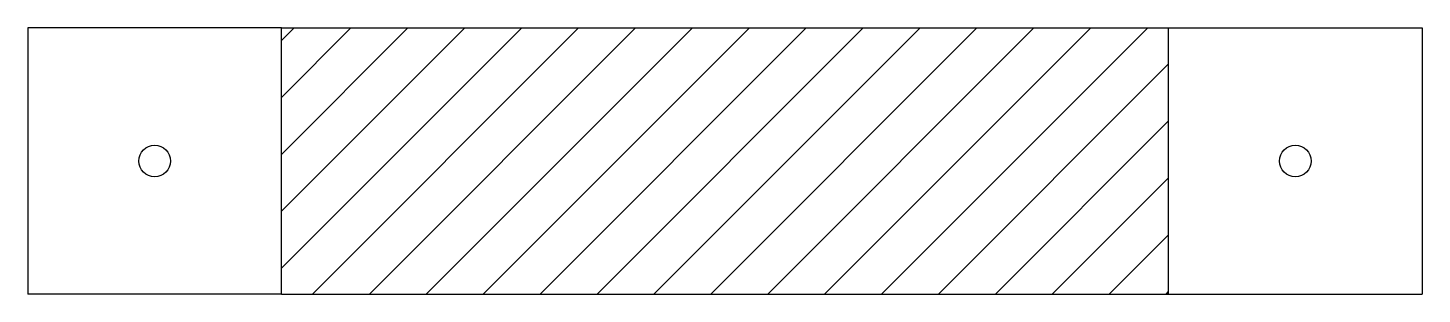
# Model space of a CAD drawing. Header units: millimetres. Extents: x 0 to 110, y 0 to 21.
import ezdxf

# ---------------------------------------------------------------- set-up
doc = ezdxf.new("R2010")
doc.units = ezdxf.units.MM
doc.layers.get('0').update_dxf_attribs({"color": 18, "lineweight": 25, "true_color": 0x000000})

msp = doc.modelspace()

# ---------------------------------------------------------------- hatches: boundary and pattern name
h = msp.add_hatch()
h.set_pattern_fill('ANSI31', color=256, style=0)
h.paths.add_polyline_path([(20, 0), (20, 21), (90, 21), (90, 0)], flags=0)

# ---------------------------------------------------------------- linework, layer by layer
for p, q in [((0, 21), (0, 0)), ((20, 21), (0, 21)), ((20, 0), (20, 21)), ((20, 21), (90, 21)), ((90, 0), (90, 21)), ((90, 21), (110, 21)), ((110, 21), (110, 0)), ((20, 0), (0, 0)), ((20, 0), (90, 0)), ((90, 0), (110, 0))]:
    msp.add_line(p, q)
for centre in [(10, 10.5), (100, 10.5)]:
    msp.add_circle(centre, 1.25)

doc.saveas('drawing.dxf')
